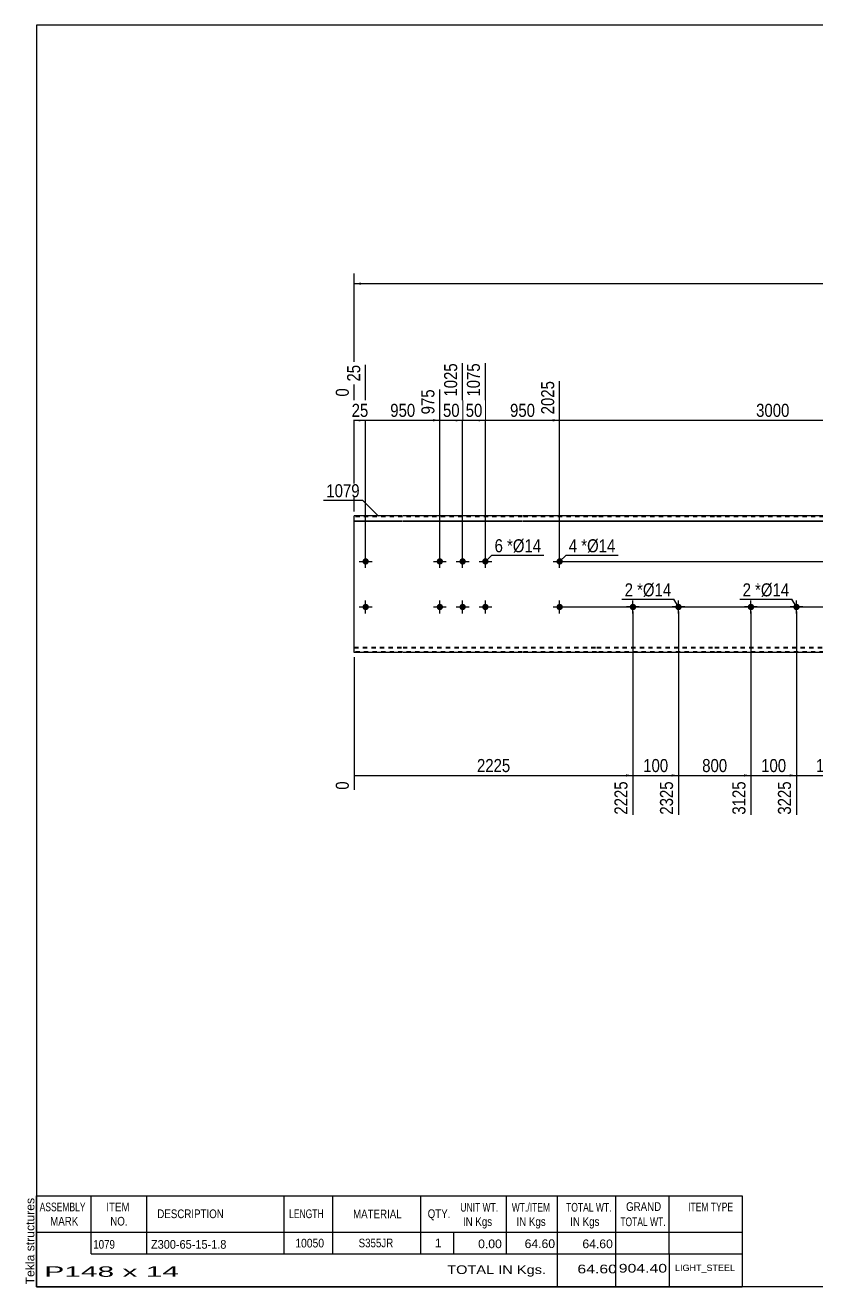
# Model space of a CAD drawing. Header units: millimetres. Extents: x -72 to 330, y -154 to 123.
# Drawn here: x -72.2 to 101.3, y -154.3 to 122.8 of the extents above; entities that cross this region are included whole.
import ezdxf

# ---------------------------------------------------------------- set-up
doc = ezdxf.new("R2010")
doc.units = ezdxf.units.MM
doc.linetypes.add('DXK_LINE_DOT1', pattern=[1.8814, 0.9407, -0.9407])
doc.styles.add('Arial', font='ARIAL.TTF', dxfattribs={"height": 0.2})
doc.styles.add('Arial Narrow', font='ARIALN.TTF', dxfattribs={"height": 0.2})

# ---------------------------------------------------------------- blocks, each defined once
blk = doc.blocks.new('Unknown-629083098-1846')
at = {"color": 5, "linetype": 'Continuous'}
for p, q in [((330.27, 122.75), (-69.73, 122.75)), ((-69.73, 122.75), (-69.73, -154.25)), ((330.27, -154.25), (330.27, 122.75)), ((-69.73, -154.25), (330.27, -154.25))]:
    blk.add_line(p, q, dxfattribs=at)
at = {"color": 174, "linetype": 'Continuous', "style": 'Arial'}
blk.add_text('Tekla structures', height=1.9102, rotation=90, dxfattribs=at).set_placement((-70.23, -153.75))
blk = doc.blocks.new('Part-629083098-1218 - 1203')
at = {"color": 2, "linetype": 'Continuous'}
for p, q in [((0, -15), (0, 15)), ((10.6, 15), (0, 15)), ((0, 13.94), (10.6, 13.94)), ((36.89, 15), (10.7, 15)), ((10.7, 13.94), (36.89, 13.94)), ((53.18, 15), (36.99, 15)), ((36.99, 13.94), (53.18, 13.94)), ((79.08, 15), (53.28, 15)), ((53.28, 13.94), (79.08, 13.94)), ((104.98, 15), (79.18, 15)), ((79.18, 13.94), (104.98, 13.94)), ((130.88, 15), (105.08, 15)), ((105.08, 13.94), (130.88, 13.94)), ((146.38, 15), (130.98, 15)), ((130.98, 13.94), (146.38, 13.94)), ((172.28, 15), (146.48, 15)), ((146.48, 13.94), (172.28, 13.94)), ((198.18, 15), (172.38, 15)), ((172.38, 13.94), (198.18, 13.94)), ((214.48, 15), (198.28, 15)), ((198.28, 13.94), (214.48, 13.94)), ((240.77, 15), (214.58, 15)), ((214.58, 13.94), (240.77, 13.94)), ((251.47, 15), (240.87, 15)), ((240.87, 13.94), (251.47, 13.94)), ((251.47, 15), (251.47, -15)), ((0, 13.81), (10.6, 13.81)), ((10.7, 13.81), (36.89, 13.81)), ((36.99, 13.81), (53.18, 13.81)), ((53.28, 13.81), (79.08, 13.81)), ((79.18, 13.81), (104.98, 13.81)), ((105.08, 13.81), (130.88, 13.81)), ((130.98, 13.81), (146.38, 13.81)), ((146.48, 13.81), (172.28, 13.81)), ((172.38, 13.81), (198.18, 13.81)), ((198.28, 13.81), (214.48, 13.81)), ((214.58, 13.81), (240.77, 13.81)), ((240.87, 13.81), (251.47, 13.81)), ((10.6, -15), (0, -15)), ((36.89, -15), (10.7, -15)), ((53.18, -15), (36.99, -15)), ((79.08, -15), (53.28, -15)), ((104.98, -15), (79.18, -15)), ((130.88, -15), (105.08, -15)), ((146.38, -15), (130.98, -15)), ((172.28, -15), (146.48, -15)), ((198.18, -15), (172.38, -15)), ((214.48, -15), (198.28, -15)), ((240.77, -15), (214.58, -15)), ((251.47, -15), (240.87, -15))]:
    blk.add_line(p, q, dxfattribs=at)
at = {"color": 7, "linetype": 'DXK_LINE_DOT1'}
for p, q in [((10.6, 14.82), (0, 14.82)), ((36.89, 14.82), (10.7, 14.82)), ((53.18, 14.82), (36.99, 14.82)), ((79.08, 14.82), (53.28, 14.82)), ((104.98, 14.82), (79.18, 14.82)), ((130.88, 14.82), (105.08, 14.82)), ((146.38, 14.82), (130.98, 14.82)), ((172.28, 14.82), (146.48, 14.82)), ((198.18, 14.82), (172.38, 14.82)), ((214.48, 14.82), (198.28, 14.82)), ((240.77, 14.82), (214.58, 14.82)), ((251.47, 14.82), (240.87, 14.82)), ((0, -13.81), (10.6, -13.81)), ((10.7, -13.81), (36.89, -13.81)), ((36.99, -13.81), (53.18, -13.81)), ((53.28, -13.81), (79.08, -13.81)), ((79.18, -13.81), (104.98, -13.81)), ((105.08, -13.81), (130.88, -13.81)), ((130.98, -13.81), (146.38, -13.81)), ((146.48, -13.81), (172.28, -13.81)), ((172.38, -13.81), (198.18, -13.81)), ((198.28, -13.81), (214.48, -13.81)), ((214.58, -13.81), (240.77, -13.81)), ((240.87, -13.81), (251.47, -13.81)), ((0, -13.94), (10.6, -13.94)), ((10.6, -14.82), (0, -14.82)), ((10.7, -13.94), (36.89, -13.94)), ((36.89, -14.82), (10.7, -14.82)), ((36.99, -13.94), (53.18, -13.94)), ((53.18, -14.82), (36.99, -14.82)), ((53.28, -13.94), (79.08, -13.94)), ((79.08, -14.82), (53.28, -14.82)), ((79.18, -13.94), (104.98, -13.94)), ((104.98, -14.82), (79.18, -14.82)), ((105.08, -13.94), (130.88, -13.94)), ((130.88, -14.82), (105.08, -14.82)), ((130.98, -13.94), (146.38, -13.94)), ((146.38, -14.82), (130.98, -14.82)), ((146.48, -13.94), (172.28, -13.94)), ((172.28, -14.82), (146.48, -14.82)), ((172.38, -13.94), (198.18, -13.94)), ((198.18, -14.82), (172.38, -14.82)), ((198.28, -13.94), (214.48, -13.94)), ((214.48, -14.82), (198.28, -14.82)), ((214.58, -13.94), (240.77, -13.94)), ((240.77, -14.82), (214.58, -14.82)), ((240.87, -13.94), (251.47, -13.94)), ((251.47, -14.82), (240.87, -14.82))]:
    blk.add_line(p, q, dxfattribs=at)
blk = doc.blocks.new('Bolt-629083098-1219 - 1203')
at = {"linetype": 'Continuous'}
for points in [[(1.8, 5, -1), (3.2, 5, -1)], [(44.39, 5, -1), (45.79, 5, -1)]]:
    blk.add_hatch(color=3, dxfattribs=at).paths.add_polyline_path(points)
at = {"color": 3, "linetype": 'Continuous'}
for p, q in [((2.5, 3.6), (2.5, 6.4)), ((45.09, 3.6), (45.09, 6.4)), ((1.1, 5), (3.9, 5)), ((43.69, 5), (46.49, 5))]:
    blk.add_line(p, q, dxfattribs=at)
blk = doc.blocks.new('Bolt-629083098-1220 - 1203')
at = {"linetype": 'Continuous'}
for points in [[(1.8, -5, -1), (3.2, -5, -1)], [(44.39, -5, -1), (45.79, -5, -1)]]:
    blk.add_hatch(color=3, dxfattribs=at).paths.add_polyline_path(points)
at = {"color": 3, "linetype": 'Continuous'}
for p, q in [((1.1, -5), (3.9, -5)), ((2.5, -6.4), (2.5, -3.6)), ((43.69, -5), (46.49, -5)), ((45.09, -6.4), (45.09, -3.6))]:
    blk.add_line(p, q, dxfattribs=at)
blk = doc.blocks.new('Bolt-629083098-1221 - 1203')
at = {"linetype": 'Continuous'}
for points in [[(18.09, 5, -1), (19.49, 5, -1)], [(23.09, 5, -1), (24.49, 5, -1)], [(28.09, 5, -1), (29.49, 5, -1)], [(18.09, -5, -1), (19.49, -5, -1)], [(23.09, -5, -1), (24.49, -5, -1)], [(28.09, -5, -1), (29.49, -5, -1)]]:
    blk.add_hatch(color=3, dxfattribs=at).paths.add_polyline_path(points)
at = {"color": 3, "linetype": 'Continuous'}
for p, q in [((18.79, 3.6), (18.79, 6.4)), ((23.79, 3.6), (23.79, 6.4)), ((28.79, 3.6), (28.79, 6.4)), ((17.39, 5), (20.19, 5)), ((22.39, 5), (25.19, 5)), ((27.39, 5), (30.19, 5)), ((17.39, -5), (20.19, -5)), ((18.79, -6.4), (18.79, -3.6)), ((22.39, -5), (25.19, -5)), ((23.79, -6.4), (23.79, -3.6)), ((27.39, -5), (30.19, -5)), ((28.79, -6.4), (28.79, -3.6))]:
    blk.add_line(p, q, dxfattribs=at)
blk = doc.blocks.new('Bolt-629083098-1226 - 1203')
at = {"linetype": 'Continuous'}
for points in [[(87.08, -5.7), (86.94, -5.69), (86.8, -5.64), (86.67, -5.57), (86.56, -5.47), (86.48, -5.35), (86.42, -5.22), (86.39, -5.08), (86.39, -4.93), (86.42, -4.79), (86.48, -4.65), (86.56, -4.53), (86.67, -4.44), (86.8, -4.36), (86.94, -4.32), (87.08, -4.3), (87.23, -4.32), (87.37, -4.36), (87.5, -4.44), (87.61, -4.53), (87.69, -4.65), (87.75, -4.79), (87.78, -4.93), (87.78, -5.08), (87.75, -5.22), (87.69, -5.35), (87.61, -5.47), (87.5, -5.57), (87.37, -5.64), (87.23, -5.69)], [(97.08, -5.7), (96.94, -5.69), (96.8, -5.64), (96.67, -5.57), (96.56, -5.47), (96.48, -5.35), (96.42, -5.22), (96.39, -5.08), (96.39, -4.93), (96.42, -4.79), (96.48, -4.65), (96.56, -4.53), (96.67, -4.44), (96.8, -4.36), (96.94, -4.32), (97.08, -4.3), (97.23, -4.32), (97.37, -4.36), (97.5, -4.44), (97.61, -4.53), (97.69, -4.65), (97.75, -4.79), (97.78, -4.93), (97.78, -5.08), (97.75, -5.22), (97.69, -5.35), (97.61, -5.47), (97.5, -5.57), (97.37, -5.64), (97.23, -5.69)]]:
    blk.add_hatch(color=3, dxfattribs=at).paths.add_polyline_path(points)
at = {"color": 3, "linetype": 'Continuous'}
for p, q in [((88.48, -5), (85.68, -5)), ((87.08, -6.4), (87.08, -3.6)), ((98.48, -5), (95.68, -5)), ((97.08, -6.4), (97.08, -3.6))]:
    blk.add_line(p, q, dxfattribs=at)
blk = doc.blocks.new('Bolt-629083098-1230 - 1203')
at = {"linetype": 'Continuous'}
for points in [[(61.18, -5.7), (61.04, -5.69), (60.9, -5.64), (60.77, -5.57), (60.66, -5.47), (60.58, -5.35), (60.52, -5.22), (60.49, -5.08), (60.49, -4.93), (60.52, -4.79), (60.58, -4.65), (60.66, -4.53), (60.77, -4.44), (60.9, -4.36), (61.04, -4.32), (61.18, -4.3), (61.33, -4.32), (61.47, -4.36), (61.6, -4.44), (61.71, -4.53), (61.79, -4.65), (61.85, -4.79), (61.88, -4.93), (61.88, -5.08), (61.85, -5.22), (61.79, -5.35), (61.71, -5.47), (61.6, -5.57), (61.47, -5.64), (61.33, -5.69)], [(71.18, -5.7), (71.04, -5.69), (70.9, -5.64), (70.77, -5.57), (70.66, -5.47), (70.58, -5.35), (70.52, -5.22), (70.49, -5.08), (70.49, -4.93), (70.52, -4.79), (70.58, -4.65), (70.66, -4.53), (70.77, -4.44), (70.9, -4.36), (71.04, -4.32), (71.18, -4.3), (71.33, -4.32), (71.47, -4.36), (71.6, -4.44), (71.71, -4.53), (71.79, -4.65), (71.85, -4.79), (71.88, -4.93), (71.88, -5.08), (71.85, -5.22), (71.79, -5.35), (71.71, -5.47), (71.6, -5.57), (71.47, -5.64), (71.33, -5.69)]]:
    blk.add_hatch(color=3, dxfattribs=at).paths.add_polyline_path(points)
at = {"color": 3, "linetype": 'Continuous'}
for p, q in [((62.58, -5), (59.78, -5)), ((61.18, -6.4), (61.18, -3.6)), ((72.58, -5), (69.78, -5)), ((71.18, -6.4), (71.18, -3.6))]:
    blk.add_line(p, q, dxfattribs=at)
blk = doc.blocks.new('StraightDimension-629083098-1336 - 1203')
at = {"linetype": 'Continuous'}
blk.add_hatch(color=7, dxfattribs=at).paths.add_polyline_path([(59.68, -41.75), (61.18, -42), (59.68, -42.25)])
at = {"color": 7, "linetype": 'Continuous'}
for p, q in [((61.18, -6), (61.18, -50.61)), ((0, -16), (0, -45.13)), ((0, -42), (61.18, -42))]:
    blk.add_line(p, q, dxfattribs=at)
at = {"color": 0}
blk.add_wipeout([(34.85, -41.85), (34.85, -37.65), (26.34, -37.65), (26.34, -41.85)], dxfattribs=at)
at = {"color": 0, "linetype": 'Continuous'}
for points in [[(-0.6, -42.7), (-4.8, -42.7), (-4.8, -45.73), (-0.6, -45.73)], [(60.58, -42.7), (56.38, -42.7), (56.38, -51.21), (60.58, -51.21)]]:
    blk.add_wipeout(points, dxfattribs=at)
at = {"color": 3, "style": 'Arial Narrow'}
blk.add_text('2225', height=2.863, dxfattribs=at).set_placement((26.94, -41.25))
at = {"color": 3, "linetype": 'Continuous', "style": 'Arial Narrow'}
for s, height, p in [('0', 2.86, (-1.2, -45.13)), ('2225', 2.863, (59.98, -50.61))]:
    blk.add_text(s, height=height, rotation=90.0002, dxfattribs=at).set_placement(p)
blk = doc.blocks.new('StraightDimension-629083098-1279 - 1203')
at = {"linetype": 'Continuous'}
blk.add_hatch(color=7, dxfattribs=at).paths.add_polyline_path([(17.29, 36.25), (18.79, 36), (17.29, 35.75)])
at = {"color": 7, "linetype": 'Continuous'}
for p, q in [((2.5, 6), (2.5, 48.16)), ((18.79, 6), (18.79, 42.78)), ((2.5, 36), (18.79, 36))]:
    blk.add_line(p, q, dxfattribs=at)
at = {"color": 0}
blk.add_wipeout([(13.99, 36.15), (13.99, 40.35), (7.3, 40.35), (7.3, 36.15)], dxfattribs=at)
at = {"color": 0, "linetype": 'Continuous'}
blk.add_wipeout([(18.19, 43.38), (13.99, 43.38), (13.99, 36.7), (18.19, 36.7)], dxfattribs=at)
at = {"color": 3, "linetype": 'Continuous', "style": 'Arial Narrow'}
blk.add_text('975', height=2.863, rotation=90.0002, dxfattribs=at).set_placement((17.59, 37.3))
at = {"color": 3, "style": 'Arial Narrow'}
blk.add_text('950', height=2.863, dxfattribs=at).set_placement((7.9, 36.75))
blk = doc.blocks.new('StraightDimension-629083098-1408 - 1203')
at = {"linetype": 'Continuous'}
for points in [[(1.5, 65.75), (0, 66), (1.5, 66.25)], [(249.97, 66.25), (251.47, 66), (249.97, 65.75)]]:
    blk.add_hatch(color=7, dxfattribs=at).paths.add_polyline_path(points)
at = {"color": 7, "linetype": 'Continuous'}
for p, q in [((0, 16), (0, 68.25)), ((251.47, 16), (251.47, 68.25)), ((0, 66), (251.47, 66))]:
    blk.add_line(p, q, dxfattribs=at)
at = {"color": 0}
blk.add_wipeout([(130.91, 66.15), (130.91, 70.35), (120.56, 70.35), (120.56, 66.15)], dxfattribs=at)
at = {"color": 3, "style": 'Arial Narrow'}
blk.add_text('10050', height=2.863, dxfattribs=at).set_placement((121.16, 66.75))
blk = doc.blocks.new('StraightDimension-629083098-1280 - 1203')
at = {"linetype": 'Continuous'}
blk.add_hatch(color=7, dxfattribs=at).paths.add_polyline_path([(1, 36.25), (2.5, 36), (1, 35.75)])
at = {"color": 7, "linetype": 'Continuous'}
for p, q in [((2.5, 6), (2.5, 48.16)), ((0, 16), (0, 43.03)), ((0, 36), (2.5, 36))]:
    blk.add_line(p, q, dxfattribs=at)
at = {"color": 0, "linetype": 'Continuous'}
blk.add_wipeout([(1.9, 48.76), (-2.3, 48.76), (-2.3, 43.9), (1.9, 43.9)], dxfattribs=at)
at = {"color": 0}
blk.add_wipeout([(3.68, 36.15), (3.68, 40.35), (-1.18, 40.35), (-1.18, 36.15)], dxfattribs=at)
at = {"color": 0, "linetype": 'Continuous'}
blk.add_wipeout([(-0.6, 43.63), (-4.8, 43.63), (-4.8, 40.6), (-0.6, 40.6)], dxfattribs=at)
at = {"color": 3, "linetype": 'Continuous', "style": 'Arial Narrow'}
for s, height, p in [('25', 2.863, (1.3, 44.5)), ('0', 2.86, (-1.2, 41.2))]:
    blk.add_text(s, height=height, rotation=90.0002, dxfattribs=at).set_placement(p)
at = {"color": 3, "style": 'Arial Narrow'}
blk.add_text('25', height=2.863, dxfattribs=at).set_placement((-0.58, 36.75))
blk = doc.blocks.new('StraightDimension-629083098-1332 - 1203')
at = {"linetype": 'Continuous'}
blk.add_hatch(color=7, dxfattribs=at).paths.add_polyline_path([(111.48, -41.75), (112.98, -42), (111.48, -42.25)])
at = {"color": 7, "linetype": 'Continuous'}
for p, q in [((97.08, -6), (97.08, -50.61)), ((112.98, -6), (112.98, -50.61)), ((97.08, -42), (112.98, -42))]:
    blk.add_line(p, q, dxfattribs=at)
at = {"color": 0}
blk.add_wipeout([(109.29, -41.85), (109.29, -37.65), (100.78, -37.65), (100.78, -41.85)], dxfattribs=at)
at = {"color": 3, "style": 'Arial Narrow'}
blk.add_text('1400', height=2.863, dxfattribs=at).set_placement((101.38, -41.25))
at = {"color": 0, "linetype": 'Continuous'}
blk.add_wipeout([(112.38, -42.7), (108.18, -42.7), (108.18, -51.21), (112.38, -51.21)], dxfattribs=at)
at = {"color": 3, "linetype": 'Continuous', "style": 'Arial Narrow'}
blk.add_text('4625', height=2.863, rotation=90.0002, dxfattribs=at).set_placement((111.78, -50.61))
blk = doc.blocks.new('StraightDimension-629083098-1370 - 1203')
at = {"linetype": 'Continuous'}
for points in [[(200.75, 13.5), (201, 15), (201.25, 13.5)], [(201.25, -3.5), (201, -5), (200.75, -3.5)]]:
    blk.add_hatch(color=7, dxfattribs=at).paths.add_polyline_path(points)
at = {"color": 7, "linetype": 'Continuous'}
for p, q in [((191.28, 15), (203.4, 15)), ((201, -5), (201, 15)), ((72.18, -5), (203.4, -5))]:
    blk.add_line(p, q, dxfattribs=at)
at = {"color": 0}
blk.add_wipeout([(200.85, 8.34), (196.65, 8.34), (196.65, 1.66), (200.85, 1.66)], dxfattribs=at)
at = {"color": 3, "style": 'Arial Narrow'}
blk.add_text('200', height=2.863, rotation=90.0002, dxfattribs=at).set_placement((200.25, 2.26))
blk = doc.blocks.new('StraightDimension-629083098-1371 - 1203')
at = {"linetype": 'Continuous'}
for points in [[(200.75, -6.5), (201, -5), (201.25, -6.5)], [(201.25, -13.5), (201, -15), (200.75, -13.5)]]:
    blk.add_hatch(color=7, dxfattribs=at).paths.add_polyline_path(points)
at = {"color": 7, "linetype": 'Continuous'}
for p, q in [((72.18, -5), (203.4, -5)), ((201, -15), (201, -5)), ((191.28, -15), (203.4, -15))]:
    blk.add_line(p, q, dxfattribs=at)
at = {"color": 0}
blk.add_wipeout([(200.85, -6.66), (196.65, -6.66), (196.65, -13.34), (200.85, -13.34)], dxfattribs=at)
at = {"color": 3, "style": 'Arial Narrow'}
blk.add_text('100', height=2.863, rotation=90.0002, dxfattribs=at).set_placement((200.25, -12.74))
blk = doc.blocks.new('StraightDimension-629083098-1275 - 1203')
at = {"linetype": 'Continuous'}
blk.add_hatch(color=7, dxfattribs=at).paths.add_polyline_path([(137.18, 36.25), (138.68, 36), (137.18, 35.75)])
at = {"color": 7, "linetype": 'Continuous'}
for p, q in [((45.09, 6), (45.09, 44.61)), ((138.68, 6), (138.68, 44.61)), ((45.09, 36), (138.68, 36))]:
    blk.add_line(p, q, dxfattribs=at)
at = {"color": 0, "linetype": 'Continuous'}
blk.add_wipeout([(138.08, 45.21), (133.88, 45.21), (133.88, 36.7), (138.08, 36.7)], dxfattribs=at)
at = {"color": 0}
blk.add_wipeout([(96.14, 36.15), (96.14, 40.35), (87.63, 40.35), (87.63, 36.15)], dxfattribs=at)
at = {"color": 3, "linetype": 'Continuous', "style": 'Arial Narrow'}
blk.add_text('5025', height=2.863, rotation=90.0002, dxfattribs=at).set_placement((137.48, 37.3))
at = {"color": 3, "style": 'Arial Narrow'}
blk.add_text('3000', height=2.863, dxfattribs=at).set_placement((88.23, 36.75))
blk = doc.blocks.new('StraightDimension-629083098-1276 - 1203')
at = {"linetype": 'Continuous'}
blk.add_hatch(color=7, dxfattribs=at).paths.add_polyline_path([(43.59, 36.25), (45.09, 36), (43.59, 35.75)])
at = {"color": 7, "linetype": 'Continuous'}
for p, q in [((28.79, 6), (28.79, 48.51)), ((45.09, 6), (45.09, 44.61)), ((28.79, 36), (45.09, 36))]:
    blk.add_line(p, q, dxfattribs=at)
at = {"color": 0}
blk.add_wipeout([(40.28, 36.15), (40.28, 40.35), (33.6, 40.35), (33.6, 36.15)], dxfattribs=at)
at = {"color": 0, "linetype": 'Continuous'}
blk.add_wipeout([(44.49, 45.21), (40.29, 45.21), (40.29, 36.7), (44.49, 36.7)], dxfattribs=at)
at = {"color": 3, "linetype": 'Continuous', "style": 'Arial Narrow'}
blk.add_text('2025', height=2.863, rotation=90.0002, dxfattribs=at).set_placement((43.89, 37.3))
at = {"color": 3, "style": 'Arial Narrow'}
blk.add_text('950', height=2.863, dxfattribs=at).set_placement((34.2, 36.75))
blk = doc.blocks.new('StraightDimension-629083098-1334 - 1203')
at = {"linetype": 'Continuous'}
blk.add_hatch(color=7, dxfattribs=at).paths.add_polyline_path([(85.58, -41.75), (87.08, -42), (85.58, -42.25)])
at = {"color": 7, "linetype": 'Continuous'}
for p, q in [((71.18, -6), (71.18, -50.61)), ((87.08, -6), (87.08, -50.61)), ((71.18, -42), (87.08, -42))]:
    blk.add_line(p, q, dxfattribs=at)
at = {"color": 0}
blk.add_wipeout([(82.48, -41.85), (82.48, -37.65), (75.79, -37.65), (75.79, -41.85)], dxfattribs=at)
at = {"color": 3, "style": 'Arial Narrow'}
blk.add_text('800', height=2.863, dxfattribs=at).set_placement((76.39, -41.25))
at = {"color": 0, "linetype": 'Continuous'}
blk.add_wipeout([(86.48, -42.7), (82.28, -42.7), (82.28, -51.21), (86.48, -51.21)], dxfattribs=at)
at = {"color": 3, "linetype": 'Continuous', "style": 'Arial Narrow'}
blk.add_text('3125', height=2.863, rotation=90.0002, dxfattribs=at).set_placement((85.88, -50.61))
blk = doc.blocks.new('StraightDimension-629083098-1277 - 1203')
at = {"linetype": 'Continuous'}
blk.add_hatch(color=7, dxfattribs=at).paths.add_polyline_path([(27.29, 36.25), (28.79, 36), (27.29, 35.75)])
at = {"color": 7, "linetype": 'Continuous'}
for p, q in [((23.79, 6), (23.79, 48.51)), ((28.79, 6), (28.79, 48.51)), ((23.79, 36), (28.79, 36))]:
    blk.add_line(p, q, dxfattribs=at)
at = {"color": 0}
blk.add_wipeout([(28.72, 36.15), (28.72, 40.35), (23.87, 40.35), (23.87, 36.15)], dxfattribs=at)
at = {"color": 0, "linetype": 'Continuous'}
blk.add_wipeout([(28.19, 49.11), (23.99, 49.11), (23.99, 40.6), (28.19, 40.6)], dxfattribs=at)
at = {"color": 3, "linetype": 'Continuous', "style": 'Arial Narrow'}
blk.add_text('1075', height=2.863, rotation=90.0002, dxfattribs=at).set_placement((27.59, 41.2))
at = {"color": 3, "style": 'Arial Narrow'}
blk.add_text('50', height=2.863, dxfattribs=at).set_placement((24.47, 36.75))
blk = doc.blocks.new('StraightDimension-629083098-1278 - 1203')
at = {"linetype": 'Continuous'}
blk.add_hatch(color=7, dxfattribs=at).paths.add_polyline_path([(22.29, 36.25), (23.79, 36), (22.29, 35.75)])
at = {"color": 7, "linetype": 'Continuous'}
for p, q in [((23.79, 6), (23.79, 48.51)), ((18.79, 6), (18.79, 42.78)), ((18.79, 36), (23.79, 36))]:
    blk.add_line(p, q, dxfattribs=at)
at = {"color": 0}
blk.add_wipeout([(23.72, 36.15), (23.72, 40.35), (18.87, 40.35), (18.87, 36.15)], dxfattribs=at)
at = {"color": 0, "linetype": 'Continuous'}
blk.add_wipeout([(23.19, 49.11), (18.99, 49.11), (18.99, 40.6), (23.19, 40.6)], dxfattribs=at)
at = {"color": 3, "linetype": 'Continuous', "style": 'Arial Narrow'}
blk.add_text('1025', height=2.863, rotation=90.0002, dxfattribs=at).set_placement((22.59, 41.2))
at = {"color": 3, "style": 'Arial Narrow'}
blk.add_text('50', height=2.863, dxfattribs=at).set_placement((19.47, 36.75))
blk = doc.blocks.new('StraightDimension-629083098-1333 - 1203')
at = {"linetype": 'Continuous'}
blk.add_hatch(color=7, dxfattribs=at).paths.add_polyline_path([(95.58, -41.75), (97.08, -42), (95.58, -42.25)])
at = {"color": 7, "linetype": 'Continuous'}
for p, q in [((87.08, -6), (87.08, -50.61)), ((97.08, -6), (97.08, -50.61)), ((87.08, -42), (97.08, -42))]:
    blk.add_line(p, q, dxfattribs=at)
at = {"color": 0}
blk.add_wipeout([(95.43, -41.85), (95.43, -37.65), (88.74, -37.65), (88.74, -41.85)], dxfattribs=at)
at = {"color": 3, "style": 'Arial Narrow'}
blk.add_text('100', height=2.863, dxfattribs=at).set_placement((89.34, -41.25))
at = {"color": 0, "linetype": 'Continuous'}
blk.add_wipeout([(96.48, -42.7), (92.28, -42.7), (92.28, -51.21), (96.48, -51.21)], dxfattribs=at)
at = {"color": 3, "linetype": 'Continuous', "style": 'Arial Narrow'}
blk.add_text('3225', height=2.863, rotation=90.0002, dxfattribs=at).set_placement((95.88, -50.61))
blk = doc.blocks.new('StraightDimension-629083098-1335 - 1203')
at = {"linetype": 'Continuous'}
blk.add_hatch(color=7, dxfattribs=at).paths.add_polyline_path([(69.68, -41.75), (71.18, -42), (69.68, -42.25)])
at = {"color": 7, "linetype": 'Continuous'}
for p, q in [((61.18, -6), (61.18, -50.61)), ((71.18, -6), (71.18, -50.61)), ((61.18, -42), (71.18, -42))]:
    blk.add_line(p, q, dxfattribs=at)
at = {"color": 0}
blk.add_wipeout([(69.53, -41.85), (69.53, -37.65), (62.84, -37.65), (62.84, -41.85)], dxfattribs=at)
at = {"color": 3, "style": 'Arial Narrow'}
blk.add_text('100', height=2.863, dxfattribs=at).set_placement((63.44, -41.25))
at = {"color": 0, "linetype": 'Continuous'}
blk.add_wipeout([(70.58, -42.7), (66.38, -42.7), (66.38, -51.21), (70.58, -51.21)], dxfattribs=at)
at = {"color": 3, "linetype": 'Continuous', "style": 'Arial Narrow'}
blk.add_text('2325', height=2.863, rotation=90.0002, dxfattribs=at).set_placement((69.98, -50.61))
blk = doc.blocks.new('StraightDimension-629083098-1386 - 1203')
at = {"linetype": 'Continuous'}
for points in [[(263.75, 13.5), (264, 15), (264.25, 13.5)], [(264.25, 6.5), (264, 5), (263.75, 6.5)]]:
    blk.add_hatch(color=7, dxfattribs=at).paths.add_polyline_path(points)
at = {"color": 7, "linetype": 'Continuous'}
for p, q in [((252.47, 15), (266.4, 15)), ((264, 5), (264, 15)), ((46.09, 5), (266.4, 5))]:
    blk.add_line(p, q, dxfattribs=at)
at = {"color": 0}
blk.add_wipeout([(263.85, 13.34), (259.65, 13.34), (259.65, 6.66), (263.85, 6.66)], dxfattribs=at)
at = {"color": 3, "style": 'Arial Narrow'}
blk.add_text('100', height=2.863, rotation=90.0002, dxfattribs=at).set_placement((263.25, 7.26))
blk = doc.blocks.new('StraightDimension-629083098-1387 - 1203')
at = {"linetype": 'Continuous'}
for points in [[(263.75, 3.5), (264, 5), (264.25, 3.5)], [(264.25, -3.5), (264, -5), (263.75, -3.5)]]:
    blk.add_hatch(color=7, dxfattribs=at).paths.add_polyline_path(points)
at = {"color": 7, "linetype": 'Continuous'}
for p, q in [((46.09, 5), (266.4, 5)), ((264, -5), (264, 5)), ((46.09, -5), (266.4, -5))]:
    blk.add_line(p, q, dxfattribs=at)
at = {"color": 0}
blk.add_wipeout([(263.85, 3.34), (259.65, 3.34), (259.65, -3.34), (263.85, -3.34)], dxfattribs=at)
at = {"color": 3, "style": 'Arial Narrow'}
blk.add_text('100', height=2.863, rotation=90.0002, dxfattribs=at).set_placement((263.25, -2.74))
blk = doc.blocks.new('StraightDimension-629083098-1388 - 1203')
at = {"linetype": 'Continuous'}
for points in [[(263.75, -6.5), (264, -5), (264.25, -6.5)], [(264.25, -13.5), (264, -15), (263.75, -13.5)]]:
    blk.add_hatch(color=7, dxfattribs=at).paths.add_polyline_path(points)
at = {"color": 7, "linetype": 'Continuous'}
for p, q in [((46.09, -5), (266.4, -5)), ((264, -15), (264, -5)), ((252.47, -15), (266.4, -15))]:
    blk.add_line(p, q, dxfattribs=at)
at = {"color": 0}
blk.add_wipeout([(263.85, -6.66), (259.65, -6.66), (259.65, -13.34), (263.85, -13.34)], dxfattribs=at)
at = {"color": 3, "style": 'Arial Narrow'}
blk.add_text('100', height=2.863, rotation=90.0002, dxfattribs=at).set_placement((263.25, -12.74))
blk = doc.blocks.new('CBS_BOM-629083098-1910')
at = {"color": 7, "linetype": 'Continuous'}
for p, q in [((-69.76, -142.28), (-69.76, -134.28)), ((-69.75, -134.28), (85.17, -134.28)), ((-57.76, -142.28), (-57.76, -134.28)), ((-45.57, -142.28), (-45.57, -134.28)), ((-15.4, -142.28), (-15.4, -134.28)), ((-4.72, -142.28), (-4.72, -134.28)), ((14.59, -142.28), (14.59, -134.28)), ((33.4, -142.28), (33.4, -134.28)), ((44.61, -142.28), (44.61, -134.28)), ((57.39, -142.28), (57.39, -134.28)), ((69.14, -142.28), (69.14, -134.28)), ((85.17, -134.29), (85.16, -142.27)), ((-69.76, -142.28), (85.17, -142.28)), ((-69.76, -147.08), (-69.76, -142.28)), ((-57.76, -147.08), (-57.76, -142.28)), ((-45.57, -147.08), (-45.57, -142.28)), ((-15.4, -147.08), (-15.4, -142.28)), ((-4.72, -147.08), (-4.72, -142.28)), ((14.59, -147.08), (14.59, -142.28)), ((21.86, -147.08), (21.86, -142.28)), ((33.4, -147.08), (33.4, -142.28)), ((44.61, -147.08), (44.61, -142.28)), ((57.39, -147.08), (57.39, -142.28)), ((69.16, -147.08), (69.16, -142.28)), ((85.17, -142.28), (85.17, -147.08)), ((-69.76, -154.28), (-69.76, -147.1)), ((-57.76, -147.08), (85.17, -147.08)), ((44.61, -154.28), (44.61, -147.1)), ((57.39, -154.28), (57.39, -147.1)), ((69.2, -154.28), (69.2, -147.1)), ((85.17, -147.08), (85.17, -154.28)), ((-69.76, -154.28), (85.17, -154.28))]:
    blk.add_line(p, q, dxfattribs=at)
at = {"color": 3, "linetype": 'Continuous', "style": 'Arial'}
for s, height, width, p in [('GRAND', 1.91, 0.8, (59.67, -137.62)), ('ASSEMBLY', 1.91, 0.7, (-69.07, -137.71)), ('ITEM', 1.91, 0.8, (-54.43, -137.71)), ('DESCRIPTION', 1.9102, 0.8, (-43.24, -139.21)), ('LENGTH', 1.91, 0.7, (-14.3, -139.21)), ('MATERIAL', 1.91, 0.8, (-0.27, -139.26)), ('QTY.', 1.91, 0.8, (16.12, -139.18)), ('UNIT WT.', 1.91, 0.7, (23.29, -137.78)), ('WT./ITEM', 1.91, 0.7, (34.58, -137.78)), ('TOTAL WT.', 1.91, 0.7, (46.51, -137.78)), ('ITEM TYPE', 1.91, 0.7, (73.3, -137.7)), ('MARK', 1.91, 0.8, (-66.76, -140.84)), ('NO.', 1.91, 0.8, (-53.57, -140.84)), ('IN Kgs', 1.91, 0.8, (23.86, -140.92)), ('IN Kgs', 1.91, 0.8, (35.62, -140.92)), ('IN Kgs', 1.91, 0.8, (47.41, -140.92)), ('TOTAL WT.', 1.91, 0.7, (58.41, -140.96))]:
    blk.add_text(s, height=height, dxfattribs=dict(at, width=width)).set_placement(p)
at = {"color": 7, "linetype": 'Continuous', "style": 'Arial'}
for s, height, width, p in [('1079', 1.91, 0.8, (-57.3, -145.93)), ('Z300-65-15-1.8', 1.9102, 0.9, (-44.63, -145.93)), ('10050', 1.91, 0.85, (-12.94, -145.65)), ('S355JR', 1.91, 0.8, (0.96, -145.62))]:
    blk.add_text(s, height=height, dxfattribs=dict(at, width=width)).set_placement(p)
for s, p in [('1', (17.68, -145.62)), ('0.00', (27.2, -145.81)), ('64.60', (37.41, -145.78)), ('64.60', (50.09, -145.81))]:
    blk.add_text(s, height=1.91, dxfattribs=at).set_placement(p)
at = {"color": 6, "linetype": 'Continuous', "style": 'Arial'}
for s, height, width, p in [('TOTAL IN Kgs.', 1.9102, 1.2, (20.4, -151.48)), ('64.60', 1.91, 1.3, (48.99, -151.33)), ('904.40', 1.91, 1.3, (58.07, -151.17)), ('P148 x 14', 2.292, 2.05, (-68.04, -152.09))]:
    blk.add_text(s, height=height, dxfattribs=dict(at, width=width)).set_placement(p)
blk.add_text('LIGHT_STEEL', height=1.4135, dxfattribs=at).set_placement((70.42, -150.83))
blk = doc.blocks.new('Mark-629083098-1411 - 1203')
at = {"color": 0}
blk.add_wipeout([(1.19, 19.09), (1.19, 22.09), (-6.13, 22.09), (-6.13, 19.09)], dxfattribs=at)
blk.add_wipeout([(1.19, 19.09), (1.19, 22.09), (-6.13, 22.09), (-6.13, 19.09)], dxfattribs=at)
at = {"color": 7, "linetype": 'Continuous'}
for p in [(-6.73, 18.49), (5.32, 14.95)]:
    blk.add_line(p, (1.79, 18.49), dxfattribs=at)
at = {"color": 3, "style": 'Arial Narrow'}
blk.add_text('1079', height=2.863, dxfattribs=at).set_placement((-6.13, 19.09))
blk = doc.blocks.new('Mark-629083098-1433 - 1203')
at = {"color": 0}
blk.add_wipeout([(87.09, -2.67), (87.09, 0.33), (85.27, 0.33), (85.27, -2.67)], dxfattribs=at)
blk.add_wipeout([(87.09, -2.67), (87.09, 0.33), (85.27, 0.33), (85.27, -2.67)], dxfattribs=at)
blk.add_wipeout([(89.27, -2.67), (89.27, 0.33), (87.99, 0.33), (87.99, -2.67)], dxfattribs=at)
blk.add_wipeout([(89.27, -2.67), (89.27, 0.33), (87.99, 0.33), (87.99, -2.67)], dxfattribs=at)
at = {"color": 3, "style": 'Arial Narrow'}
blk.add_text('2', height=2.86, dxfattribs=at).set_placement((85.27, -2.67))
at = {"color": 0}
blk.add_wipeout([(95.48, -2.67), (95.48, 0.33), (89.27, 0.33), (89.27, -2.67)], dxfattribs=at)
blk.add_wipeout([(95.48, -2.67), (95.48, 0.33), (89.27, 0.33), (89.27, -2.67)], dxfattribs=at)
at = {"color": 7, "linetype": 'Continuous'}
for p in [(84.67, -3.27), (97.08, -5)]:
    blk.add_line(p, (96.08, -3.27), dxfattribs=at)
at = {"color": 3, "style": 'Arial Narrow'}
for s, height, p in [('*', 2.86, (87.99, -2.67)), ('Ø14', 2.863, (89.27, -2.67))]:
    blk.add_text(s, height=height, dxfattribs=at).set_placement(p)
blk = doc.blocks.new('MarkSet-629083098-1422 - 1203')
at = {"color": 0}
blk.add_wipeout([(48.93, 7.01), (48.93, 10.01), (47.1, 10.01), (47.1, 7.01)], dxfattribs=at)
blk.add_wipeout([(48.93, 7.01), (48.93, 10.01), (47.1, 10.01), (47.1, 7.01)], dxfattribs=at)
at = {"color": 7, "linetype": 'Continuous'}
blk.add_line((45.09, 5), (46.5, 6.41), dxfattribs=at)
at = {"color": 0}
blk.add_wipeout([(51.11, 7.01), (51.11, 10.01), (49.83, 10.01), (49.83, 7.01)], dxfattribs=at)
blk.add_wipeout([(51.11, 7.01), (51.11, 10.01), (49.83, 10.01), (49.83, 7.01)], dxfattribs=at)
at = {"color": 3, "style": 'Arial Narrow'}
blk.add_text('4', height=2.86, dxfattribs=at).set_placement((47.1, 7.01))
at = {"color": 0}
blk.add_wipeout([(57.32, 7.01), (57.32, 10.01), (51.11, 10.01), (51.11, 7.01)], dxfattribs=at)
blk.add_wipeout([(57.32, 7.01), (57.32, 10.01), (51.11, 10.01), (51.11, 7.01)], dxfattribs=at)
at = {"color": 7, "linetype": 'Continuous'}
blk.add_line((46.5, 6.41), (57.92, 6.41), dxfattribs=at)
at = {"color": 3, "style": 'Arial Narrow'}
for s, height, p in [('*', 2.86, (49.83, 7.01)), ('Ø14', 2.863, (51.11, 7.01))]:
    blk.add_text(s, height=height, dxfattribs=at).set_placement(p)
blk = doc.blocks.new('Mark-629083098-1430 - 1203')
at = {"color": 0}
blk.add_wipeout([(32.64, 7.01), (32.64, 10.01), (30.81, 10.01), (30.81, 7.01)], dxfattribs=at)
blk.add_wipeout([(32.64, 7.01), (32.64, 10.01), (30.81, 10.01), (30.81, 7.01)], dxfattribs=at)
at = {"color": 7, "linetype": 'Continuous'}
blk.add_line((28.79, 5), (30.21, 6.41), dxfattribs=at)
at = {"color": 0}
blk.add_wipeout([(34.81, 7.01), (34.81, 10.01), (33.54, 10.01), (33.54, 7.01)], dxfattribs=at)
blk.add_wipeout([(34.81, 7.01), (34.81, 10.01), (33.54, 10.01), (33.54, 7.01)], dxfattribs=at)
at = {"color": 3, "style": 'Arial Narrow'}
blk.add_text('6', height=2.86, dxfattribs=at).set_placement((30.81, 7.01))
at = {"color": 0}
blk.add_wipeout([(41.03, 7.01), (41.03, 10.01), (34.81, 10.01), (34.81, 7.01)], dxfattribs=at)
blk.add_wipeout([(41.03, 7.01), (41.03, 10.01), (34.81, 10.01), (34.81, 7.01)], dxfattribs=at)
at = {"color": 7, "linetype": 'Continuous'}
blk.add_line((30.21, 6.41), (41.63, 6.41), dxfattribs=at)
at = {"color": 3, "style": 'Arial Narrow'}
for s, height, p in [('*', 2.86, (33.54, 7.01)), ('Ø14', 2.863, (34.81, 7.01))]:
    blk.add_text(s, height=height, dxfattribs=at).set_placement(p)
blk = doc.blocks.new('Mark-629083098-1437 - 1203')
at = {"color": 0}
blk.add_wipeout([(61.19, -2.67), (61.19, 0.33), (59.37, 0.33), (59.37, -2.67)], dxfattribs=at)
blk.add_wipeout([(61.19, -2.67), (61.19, 0.33), (59.37, 0.33), (59.37, -2.67)], dxfattribs=at)
blk.add_wipeout([(63.37, -2.67), (63.37, 0.33), (62.09, 0.33), (62.09, -2.67)], dxfattribs=at)
blk.add_wipeout([(63.37, -2.67), (63.37, 0.33), (62.09, 0.33), (62.09, -2.67)], dxfattribs=at)
at = {"color": 3, "style": 'Arial Narrow'}
blk.add_text('2', height=2.86, dxfattribs=at).set_placement((59.37, -2.67))
at = {"color": 0}
blk.add_wipeout([(69.58, -2.67), (69.58, 0.33), (63.37, 0.33), (63.37, -2.67)], dxfattribs=at)
blk.add_wipeout([(69.58, -2.67), (69.58, 0.33), (63.37, 0.33), (63.37, -2.67)], dxfattribs=at)
at = {"color": 7, "linetype": 'Continuous'}
for p in [(58.77, -3.27), (71.18, -5)]:
    blk.add_line(p, (70.18, -3.27), dxfattribs=at)
at = {"color": 3, "style": 'Arial Narrow'}
for s, height, p in [('*', 2.86, (62.09, -2.67)), ('Ø14', 2.863, (63.37, -2.67))]:
    blk.add_text(s, height=height, dxfattribs=at).set_placement(p)

msp = doc.modelspace()

# ---------------------------------------------------------------- block references
for name in ['Unknown-629083098-1846', 'Part-629083098-1218 - 1203', 'Bolt-629083098-1219 - 1203', 'Bolt-629083098-1221 - 1203', 'Bolt-629083098-1220 - 1203', 'Bolt-629083098-1230 - 1203', 'Bolt-629083098-1226 - 1203', 'CBS_BOM-629083098-1910']:
    msp.add_blockref(name, (0, 0))

# ---------------------------------------------------------------- next in the draw order: block references
for name in ['StraightDimension-629083098-1279 - 1203', 'StraightDimension-629083098-1336 - 1203', 'StraightDimension-629083098-1332 - 1203']:
    msp.add_blockref(name, (0, 0))

# ---------------------------------------------------------------- next in the draw order: block references
msp.add_blockref('StraightDimension-629083098-1408 - 1203', (0, 0))

# ---------------------------------------------------------------- next in the draw order: block references
for name in ['StraightDimension-629083098-1280 - 1203', 'StraightDimension-629083098-1370 - 1203']:
    msp.add_blockref(name, (0, 0))

# ---------------------------------------------------------------- next in the draw order: block references
for name in ['StraightDimension-629083098-1275 - 1203', 'Mark-629083098-1411 - 1203', 'StraightDimension-629083098-1371 - 1203']:
    msp.add_blockref(name, (0, 0))

# ---------------------------------------------------------------- next in the draw order: block references
for name in ['StraightDimension-629083098-1276 - 1203', 'StraightDimension-629083098-1334 - 1203']:
    msp.add_blockref(name, (0, 0))

# ---------------------------------------------------------------- next in the draw order: block references
for name in ['StraightDimension-629083098-1277 - 1203', 'StraightDimension-629083098-1386 - 1203', 'StraightDimension-629083098-1335 - 1203', 'StraightDimension-629083098-1333 - 1203']:
    msp.add_blockref(name, (0, 0))

# ---------------------------------------------------------------- next in the draw order: block references
for name in ['StraightDimension-629083098-1278 - 1203', 'Mark-629083098-1430 - 1203', 'StraightDimension-629083098-1387 - 1203']:
    msp.add_blockref(name, (0, 0))

# ---------------------------------------------------------------- next in the draw order: block references
for name in ['MarkSet-629083098-1422 - 1203', 'StraightDimension-629083098-1388 - 1203']:
    msp.add_blockref(name, (0, 0))

# ---------------------------------------------------------------- next in the draw order: block references
for name in ['Mark-629083098-1437 - 1203', 'Mark-629083098-1433 - 1203']:
    msp.add_blockref(name, (0, 0))

doc.saveas('drawing.dxf')
